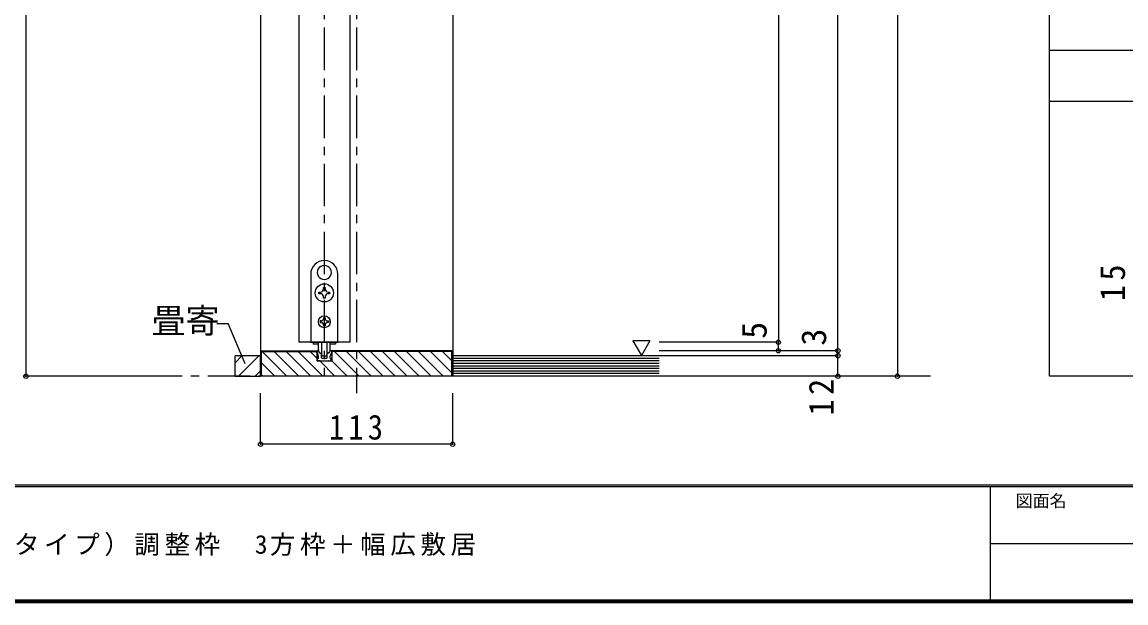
# Model space of a CAD drawing. Units: millimetres at full size, sheet at 1:5, with parts at other scales. Extents: x -973 to 977, y -701 to 696.
# Drawn here: x -568 to 82, y -701 to -359 of the extents above; entities that cross this region are included whole.
import ezdxf
from ezdxf.enums import TextEntityAlignment as Align

# ---------------------------------------------------------------- set-up
doc = ezdxf.new("R2010")
doc.units = ezdxf.units.MM
doc.header["$LTSCALE"] = 5
doc.header["$PDMODE"] = 32
doc.header["$PDSIZE"] = 2.5
doc.linetypes.add('CHAIN1', pattern=[8, 5, -1, 1, -1])
doc.linetypes.add('DASHED1', pattern=[1.8, 1.2, -0.6])
for name, color, linetype in [('0-1_通り芯', 4, 'CHAIN1'), ('0-3_仕上げ', 2, 'Continuous'), ('0-4_枠', 3, 'Continuous'), ('0-6_扉', 6, 'Continuous'), ('0-7_金物', 7, 'Continuous'), ('0-A_文字', 7, 'Continuous'), ('0-B_寸法', 7, 'Continuous'), ('0-C_ハッチ', 4, 'DASHED1'), ('1-B_寸法', 7, 'Continuous'), ('F-1_枠', 6, 'Continuous'), ('F-A_文字', 7, 'Continuous')]:
    doc.layers.add(name, color=color, linetype=linetype)
doc.styles.add('ＭＳ ゴシック', font='')
doc.styles.get('ＭＳ ゴシック').set_extended_font_data('MS Gothic')

msp = doc.modelspace()

# ---------------------------------------------------------------- linework, layer by layer
at = {"layer": '0-1_通り芯'}
for p, q in [((-389.847, -2.5), (-389.847, -567.5)), ((-370.847, -2.5), (-370.847, -577.5)), ((-33.347, -567.5), (-566.666, -567.5))]:
    msp.add_line(p, q, dxfattribs=at)
at = {"layer": '0-3_仕上げ'}
for p, q in [((-442.347, -567.5), (-442.347, -555.5)), ((-427.347, -555.5), (-442.347, -555.5)), ((-427.347, -567.5), (-427.347, -555.5)), ((-427.347, -567.5), (-427.347, -555.5)), ((-427.347, -567.5), (-427.347, -555.5)), ((-192.847, -555.5), (-314.347, -555.5)), ((-442.347, -567.5), (-427.347, -567.5)), ((-192.847, -567.5), (-314.347, -567.5))]:
    msp.add_line(p, q, dxfattribs=at)
at = {"layer": '0-3_仕上げ', "color": 7}
for p, q in [((-192.847, -557), (-314.347, -557)), ((-192.847, -558.5), (-314.347, -558.5)), ((-192.847, -560), (-314.347, -560)), ((-192.847, -561.5), (-314.347, -561.5)), ((-192.847, -563), (-314.347, -563)), ((-192.847, -564.5), (-314.347, -564.5)), ((-192.847, -566), (-314.347, -566))]:
    msp.add_line(p, q, dxfattribs=at)
at = {"layer": '0-4_枠', "color": 4}
for p, q in [((-427.347, -303.5), (-427.347, -555.5)), ((-314.347, -303.5), (-314.347, -555.5))]:
    msp.add_line(p, q, dxfattribs=at)
at = {"layer": '0-4_枠'}
for p, q in [((-426.64, -552.5), (-427.347, -553.207)), ((-427.347, -553.207), (-427.347, -567.5)), ((-427.347, -553.207), (-427.347, -567.5)), ((-426.847, -567.5), (-426.847, -553)), ((-426.847, -553), (-394.247, -553)), ((-385.447, -552.5), (-385.447, -558.5)), ((-315.054, -552.5), (-385.447, -552.5)), ((-314.847, -553), (-385.447, -553)), ((-314.347, -553.207), (-315.054, -552.5)), ((-314.847, -567.5), (-314.847, -553)), ((-314.347, -553.207), (-314.347, -567.5)), ((-314.347, -567.5), (-427.347, -567.5))]:
    msp.add_line(p, q, dxfattribs=at)
msp.add_lwpolyline([(-426.64, -552.5), (-394.247, -552.5), (-394.247, -558.5), (-385.447, -558.5)], dxfattribs=at)
at = {"layer": '0-6_扉'}
for p, q in [((-404.847, -303.5), (-404.847, -547.5)), ((-374.847, -303.5), (-374.847, -547.5)), ((-374.847, -547.5), (-404.847, -547.5))]:
    msp.add_line(p, q, dxfattribs=at)
at = {"layer": '0-7_金物'}
for p, q in [((-389.946, -502.351), (-389.847, -502.45)), ((-389.748, -502.351), (-389.847, -502.45)), ((-393.489, -508.489), (-393.354, -508.525)), ((-393.391, -508.66), (-393.354, -508.525)), ((-386.205, -508.489), (-386.34, -508.525)), ((-386.303, -508.66), (-386.34, -508.525)), ((-390.347, -516.3), (-390.347, -515.35)), ((-387.647, -518), (-386.697, -518)), ((-386.697, -519), (-387.647, -519)), ((-386.697, -518), (-386.697, -519)), ((-390.347, -521.65), (-390.347, -520.7)), ((-389.347, -521.65), (-390.347, -521.65)), ((-389.347, -520.7), (-389.347, -521.65)), ((-392.247, -535), (-392.247, -536)), ((-391.647, -535), (-392.247, -535)), ((-392.247, -536), (-391.647, -536)), ((-389.347, -533.1), (-390.347, -533.1)), ((-390.347, -533.1), (-390.347, -533.7)), ((-390.347, -537.3), (-390.347, -537.9)), ((-390.347, -537.9), (-389.347, -537.9)), ((-389.347, -533.1), (-389.347, -533.7)), ((-389.347, -537.3), (-389.347, -537.9)), ((-388.047, -535), (-387.447, -535)), ((-387.447, -536), (-388.047, -536)), ((-387.447, -535), (-387.447, -536)), ((-396.447, -547.5), (-396.447, -548.7)), ((-393.315, -548.7), (-396.447, -548.7)), ((-393.347, -551.921), (-393.347, -547.5)), ((-391.347, -555.121), (-391.347, -547.5)), ((-388.347, -547.5), (-388.347, -555.121)), ((-383.247, -548.7), (-386.379, -548.7)), ((-386.347, -551.921), (-386.347, -547.5)), ((-383.247, -547.5), (-383.247, -548.7)), ((-394.347, -552.5), (-393.804, -552.5)), ((-394.347, -553.5), (-394.347, -552.5)), ((-393.647, -558.5), (-394.133, -557.274)), ((-393.347, -557), (-393.947, -557)), ((-392.185, -553.912), (-393.45, -552.647)), ((-393.347, -557), (-393.347, -555.736)), ((-391.973, -554), (-391.647, -554)), ((-391.447, -556.7), (-391.447, -554.2)), ((-390.147, -557), (-391.147, -557)), ((-391.047, -555.421), (-388.647, -555.421)), ((-389.847, -557.3), (-390.147, -557)), ((-389.547, -557), (-389.847, -557.3)), ((-388.547, -557), (-389.547, -557)), ((-388.247, -556.7), (-388.247, -554.2)), ((-387.721, -554), (-388.047, -554)), ((-387.509, -553.912), (-386.243, -552.647)), ((-386.347, -557), (-386.347, -555.736)), ((-386.347, -557), (-385.747, -557)), ((-392.547, -558.5), (-393.647, -558.5)), ((-392.547, -558.5), (-392.347, -558.3)), ((-392.347, -558.3), (-392.147, -558.5)), ((-392.147, -558.5), (-387.547, -558.5))]:
    msp.add_line(p, q, dxfattribs=at)
for points in [[(-397.847, -507.5), (-397.847, -547.5), (-381.847, -547.5), (-381.847, -507.5)], [(-392.047, -519), (-392.997, -519), (-392.997, -518), (-392.047, -518)], [(-390.347, -515.35), (-389.347, -515.35), (-389.347, -516.3)], [(-387.147, -558.5), (-386.047, -558.5), (-385.561, -557.274)], [(-385.347, -553.5), (-385.347, -552.5), (-385.89, -552.5)], [(-387.147, -558.5), (-387.347, -558.3), (-387.547, -558.5)]]:
    msp.add_lwpolyline(points, dxfattribs=at)
for centre, radius in [((-389.847, -518.5), 5.35), ((-389.847, -535.5), 3.5)]:
    msp.add_circle(centre, radius, dxfattribs=at)
for centre, radius, start, end in [((-389.847, -507.5), 8, 0, 180), ((-389.847, -506.5), 4.15, 91.3645, 208.6355), ((-389.847, -506.5), 4.15, 331.3645, 88.6355), ((-389.847, -506.5), 4.15, 211.3645, 328.6355), ((-392.047, -516.3), 1.7, 270, 0), ((-392.047, -520.7), 1.7, 0, 90), ((-387.647, -516.3), 1.7, 180, 270), ((-387.647, -520.7), 1.7, 90, 180), ((-391.647, -533.7), 1.3, 270, 0), ((-391.647, -537.3), 1.3, 0, 90), ((-388.047, -533.7), 1.3, 180, 270), ((-388.047, -537.3), 1.3, 90, 180), ((-396.347, -555.736), 3, 0, 48.19), ((-393.947, -557.2), 0.2, 90, 201.616), ((-393.804, -553), 0.5, 45, 90), ((-391.347, -551.921), 2, 180, 264.78409), ((-391.973, -553.7), 0.3, 225, 270), ((-391.647, -554.2), 0.2, 360, 90), ((-391.547, -554.112), 0.2, 0, 84.78409), ((-391.147, -556.7), 0.3, 180, 270), ((-391.047, -555.121), 0.3, 180, 270), ((-388.647, -555.121), 0.3, 270, 0), ((-388.547, -556.7), 0.3, 270, 360), ((-388.147, -554.112), 0.2, 95.21591, 180), ((-388.047, -554.2), 0.2, 90, 180), ((-388.347, -551.921), 2, 275.21591, 0), ((-387.721, -553.7), 0.3, 270, 315), ((-383.347, -555.736), 3, 131.81, 180), ((-385.89, -553), 0.5, 90, 135), ((-385.747, -557.2), 0.2, 338.384, 90)]:
    msp.add_arc(centre, radius, start, end, dxfattribs=at)
at = {"layer": '0-A_文字', "color": 3}
for p, q in [((436.653, -376.026), (36.653, -376.026)), ((436.653, -406.026), (36.653, -406.026))]:
    msp.add_line(p, q, dxfattribs=at)
at = {"layer": '0-A_文字'}
for p, q in [((-453.027, -536.518), (-446.433, -536.518)), ((-436.47, -560.24), (-446.433, -536.518)), ((-198.411, -546.686), (-203.411, -555.347))]:
    msp.add_line(p, q, dxfattribs=at)
at = {"layer": '0-A_文字', "color": 3}
msp.add_lwpolyline([(436.653, -89.5), (436.653, -567.5), (36.653, -567.5), (36.653, -89.5)], dxfattribs=at)
at = {"layer": '0-A_文字'}
msp.add_lwpolyline([(-198.411, -546.686), (-208.411, -546.686), (-203.411, -555.347)], dxfattribs=at)
at = {"layer": '0-B_寸法', "color": 4}
for p, q in [((-87.847, -567.5), (-87.847, -60.5)), ((-52.847, -60.5), (-52.847, -567.5)), ((-122.847, -90.5), (-122.847, -547.5)), ((-122.847, -547.5), (-192.847, -547.5)), ((-122.847, -552.5), (-122.847, -547.5)), ((-87.847, -552.5), (-192.847, -552.5)), ((-122.847, -552.5), (-192.847, -552.5)), ((-87.847, -555.5), (-192.847, -555.5)), ((-487.347, -567.5), (-565.347, -567.5)), ((-52.847, -567.5), (-192.847, -567.5)), ((-427.347, -607.5), (-427.347, -577.5)), ((-314.347, -607.5), (-314.347, -577.5)), ((-314.347, -607.5), (-427.347, -607.5))]:
    msp.add_line(p, q, dxfattribs=at)
msp.add_lwpolyline([(-487.347, -52.5), (-565.347, -52.5), (-565.347, -567.5)], dxfattribs=at)
at = {"layer": '0-B_寸法'}
for p in [(-122.847, -547.5), (-122.847, -552.5), (-87.847, -552.5), (-87.847, -555.5), (-565.347, -567.5), (-87.847, -567.5), (-52.847, -567.5), (-427.347, -607.5), (-314.347, -607.5)]:
    msp.add_point(p, dxfattribs=at)
at = {"layer": '0-C_ハッチ', "linetype": 'Continuous'}
for p, q in [((-442.347, -559.584), (-438.264, -555.5)), ((-440.364, -567.5), (-428.364, -555.5)), ((-411.85, -567.5), (-426.35, -553)), ((-404.779, -567.5), (-419.279, -553)), ((-397.708, -567.5), (-412.208, -553)), ((-390.637, -567.5), (-405.137, -553)), ((-394.347, -556.719), (-398.066, -553)), ((-369.424, -567.5), (-383.924, -553)), ((-362.353, -567.5), (-376.853, -553)), ((-355.282, -567.5), (-369.782, -553)), ((-348.211, -567.5), (-362.711, -553)), ((-341.14, -567.5), (-355.64, -553)), ((-334.069, -567.5), (-348.569, -553)), ((-326.997, -567.5), (-341.498, -553)), ((-319.926, -567.5), (-334.426, -553)), ((-314.847, -565.508), (-327.355, -553)), ((-314.847, -558.437), (-320.284, -553)), ((-430.465, -567.5), (-427.347, -564.382)), ((-418.921, -567.5), (-426.847, -559.574)), ((-383.566, -567.5), (-392.566, -558.5)), ((-376.495, -567.5), (-385.495, -558.5)), ((-425.992, -567.5), (-426.847, -566.645))]:
    msp.add_line(p, q, dxfattribs=at)
at = {"layer": 'F-1_枠'}
for p, q in [((976.653, -631.667), (-973.347, -631.667)), ((976.653, -632.5), (-973.347, -632.5)), ((1.653, -632.5), (1.653, -699.167)), ((1.653, -665.833), (974.986, -665.834)), ((976.653, -699.167), (-973.347, -699.167)), ((976.653, -700), (-973.347, -700)), ((976.653, -700.833), (-973.347, -700.833))]:
    msp.add_line(p, q, dxfattribs=at)

# ---------------------------------------------------------------- texts
at = {"layer": '0-A_文字', "style": 'ＭＳ ゴシック'}
msp.add_text('畳寄', height=14.66, dxfattribs=at).set_placement((-491.433, -546.518), align=Align.BOTTOM_LEFT)
at = {"layer": '0-B_寸法', "style": 'ＭＳ ゴシック'}
for s, p in [('5', (-125.347, -545.5)), ('3', (-90.347, -549.5))]:
    msp.add_text(s, height=14.66, rotation=90, dxfattribs=at).set_placement(p, align=Align.BOTTOM_LEFT)
at = {"layer": '0-B_寸法', "insert": (-90.347, -590.544), "char_height": 14.66, "attachment_point": 7, "rotation": 90, "style": 'ＭＳ ゴシック'}
msp.add_mtext('\\T1.27;\\W0.95;12', dxfattribs=at)
at = {"layer": '0-B_寸法', "insert": (-387.097, -605), "char_height": 14.66, "attachment_point": 7, "style": 'ＭＳ ゴシック'}
msp.add_mtext('\\T1.27;\\W0.9;113', dxfattribs=at)
at = {"layer": '1-B_寸法', "insert": (81.225, -523.328), "char_height": 14.66, "attachment_point": 7, "rotation": 90, "style": 'ＭＳ ゴシック'}
msp.add_mtext('\\T1.27;\\W0.95;15', dxfattribs=at)
at = {"layer": 'F-A_文字', "style": 'ＭＳ ゴシック'}
msp.add_text('図面名', height=7.331, dxfattribs=at).set_placement((16.653, -646.667), align=Align.BOTTOM_LEFT)
at = {"layer": 'F-A_文字', "insert": (-846.68, -673.333), "char_height": 11, "attachment_point": 7, "style": 'ＭＳ ゴシック'}
msp.add_mtext('\\T1.18;ドレタス\u3000H20引き分け戸（レールタイプ）調整枠\u30003方枠＋幅広敷居', dxfattribs=at)

doc.saveas('drawing.dxf')
